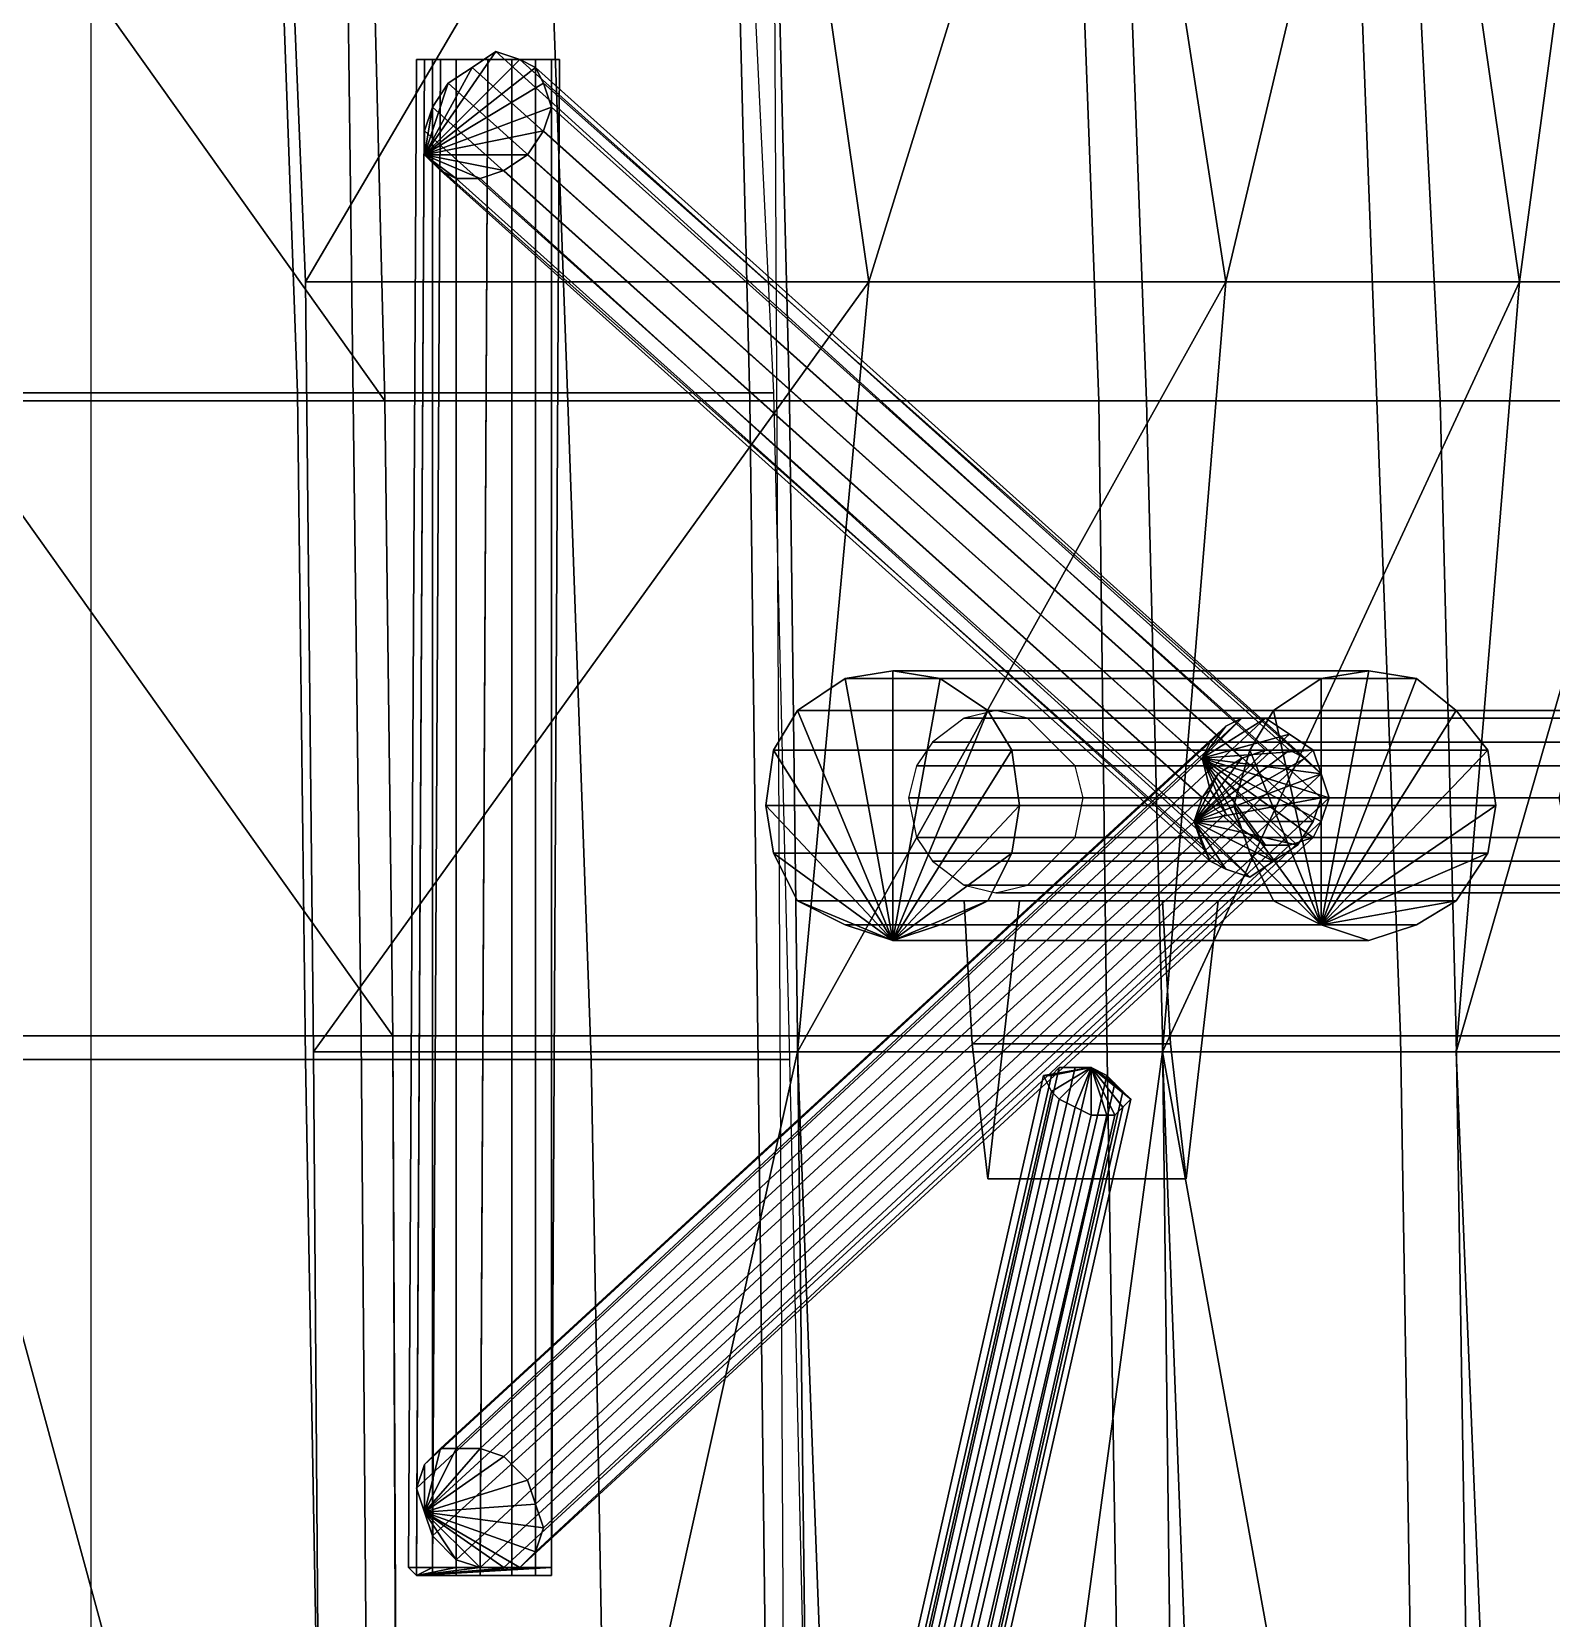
# Model space of a CAD drawing. Extents: x -1726 to 1721, y -2579 to 1769.
# Drawn here: x 69.5 to 261, y 110.6 to 310.5 of the extents above; entities that cross this region are included whole.
import ezdxf

# ---------------------------------------------------------------- set-up
doc = ezdxf.new("R2010")
doc.units = 0

msp = doc.modelspace()

# ---------------------------------------------------------------- linework, layer by layer
at = {"layer": '10577', "color": 1}
for points in [[(119, 295, -911), (131, 307, -911), (128, 308, -913), (119, 295, -911)], [(119, 295, -911), (128, 308, -913), (125, 306, -914), (119, 295, -911)], [(225, 220, -1065), (222, 219, -1066), (125, 306, -914), (128, 308, -913)], [(228, 220, -1063), (225, 220, -1065), (128, 308, -913), (131, 307, -911)], [(119, 307, -907), (118, 307, -911), (117, 117, -905), (118, 117, -902)], [(118, 307, -911), (119, 307, -914), (118, 116, -909), (117, 117, -905)], [(119, 307, -914), (121, 307, -917), (120, 116, -912), (118, 116, -909)], [(120, 307, -904), (119, 307, -907), (118, 117, -902), (120, 117, -899)], [(118, 307, -911), (119, 307, -907), (120, 307, -904), (118, 307, -911)], [(118, 307, -911), (120, 307, -904), (123, 307, -902), (118, 307, -911)], [(118, 307, -911), (123, 307, -902), (127, 307, -902), (118, 307, -911)], [(118, 307, -911), (127, 307, -902), (130, 307, -902), (118, 307, -911)], [(118, 307, -911), (130, 307, -902), (133, 307, -904), (118, 307, -911)], [(118, 307, -911), (133, 307, -904), (135, 307, -907), (118, 307, -911)], [(118, 307, -911), (135, 307, -907), (136, 307, -911), (118, 307, -911)], [(118, 307, -911), (136, 307, -911), (135, 307, -914), (118, 307, -911)], [(118, 307, -911), (135, 307, -914), (133, 307, -917), (118, 307, -911)], [(118, 307, -911), (133, 307, -917), (130, 307, -919), (118, 307, -911)], [(118, 307, -911), (130, 307, -919), (127, 307, -920), (118, 307, -911)], [(118, 307, -911), (127, 307, -920), (123, 307, -919), (118, 307, -911)], [(118, 307, -911), (123, 307, -919), (121, 307, -917), (118, 307, -911)], [(118, 307, -911), (121, 307, -917), (119, 307, -914), (118, 307, -911)], [(119, 295, -911), (133, 306, -908), (131, 307, -911), (119, 295, -911)], [(119, 295, -911), (134, 304, -906), (133, 306, -908), (119, 295, -911)], [(119, 295, -911), (125, 306, -914), (122, 304, -914), (119, 295, -911)], [(121, 307, -917), (123, 307, -919), (123, 116, -914), (120, 116, -912)], [(123, 307, -902), (120, 307, -904), (120, 117, -899), (123, 117, -897)], [(222, 219, -1066), (219, 217, -1066), (122, 304, -914), (125, 306, -914)], [(123, 307, -919), (127, 307, -920), (126, 116, -914), (123, 116, -914)], [(127, 307, -902), (123, 307, -902), (123, 117, -897), (126, 117, -896)], [(127, 307, -920), (130, 307, -919), (130, 116, -914), (126, 116, -914)], [(130, 307, -902), (127, 307, -902), (126, 117, -896), (130, 117, -897)], [(130, 307, -919), (133, 307, -917), (133, 116, -912), (130, 116, -914)], [(133, 307, -904), (130, 307, -902), (130, 117, -897), (133, 117, -899)], [(230, 219, -1060), (228, 220, -1063), (131, 307, -911), (133, 306, -908)], [(133, 307, -917), (135, 307, -914), (135, 116, -909), (133, 116, -912)], [(135, 307, -907), (133, 307, -904), (133, 117, -899), (135, 117, -902)], [(232, 217, -1058), (230, 219, -1060), (133, 306, -908), (134, 304, -906)], [(135, 307, -914), (136, 307, -911), (135, 117, -905), (135, 116, -909)], [(136, 307, -911), (135, 307, -907), (135, 117, -902), (135, 117, -905)], [(119, 295, -911), (135, 301, -904), (134, 304, -906), (119, 295, -911)], [(119, 295, -911), (122, 304, -914), (120, 301, -914), (119, 295, -911)], [(219, 217, -1066), (217, 214, -1066), (120, 301, -914), (122, 304, -914)], [(232, 214, -1056), (232, 217, -1058), (134, 304, -906), (135, 301, -904)], [(217, 214, -1066), (216, 211, -1065), (119, 298, -913), (120, 301, -914)], [(119, 295, -911), (134, 298, -903), (135, 301, -904), (119, 295, -911)], [(119, 295, -911), (120, 301, -914), (119, 298, -913), (119, 295, -911)], [(231, 211, -1055), (232, 214, -1056), (135, 301, -904), (134, 298, -903)], [(216, 211, -1065), (217, 208, -1063), (119, 295, -911), (119, 298, -913)], [(119, 295, -911), (132, 295, -903), (134, 298, -903), (119, 295, -911)], [(229, 208, -1055), (231, 211, -1055), (134, 298, -903), (132, 295, -903)], [(217, 208, -1063), (218, 206, -1061), (121, 293, -909), (119, 295, -911)], [(119, 295, -911), (121, 293, -909), (123, 292, -906), (119, 295, -911)], [(119, 295, -911), (123, 292, -906), (126, 292, -904), (119, 295, -911)], [(119, 295, -911), (126, 292, -904), (129, 293, -903), (119, 295, -911)], [(119, 295, -911), (129, 293, -903), (132, 295, -903), (119, 295, -911)], [(226, 206, -1055), (229, 208, -1055), (132, 295, -903), (129, 293, -903)], [(218, 206, -1061), (220, 205, -1058), (123, 292, -906), (121, 293, -909)], [(220, 205, -1058), (223, 204, -1056), (126, 292, -904), (123, 292, -906)], [(223, 204, -1056), (226, 206, -1055), (129, 293, -903), (126, 292, -904)], [(222, 224, -1053), (220, 223, -1055), (121, 132, -907), (123, 132, -904)], [(225, 224, -1051), (222, 224, -1053), (123, 132, -904), (126, 132, -903)], [(228, 222, -1050), (225, 224, -1051), (126, 132, -903), (129, 131, -902)], [(217, 219, -1059), (220, 223, -1055), (222, 224, -1053), (217, 219, -1059)], [(217, 219, -1059), (222, 224, -1053), (225, 224, -1051), (217, 219, -1059)], [(217, 219, -1059), (225, 224, -1051), (228, 222, -1050), (217, 219, -1059)], [(220, 223, -1055), (218, 221, -1057), (119, 130, -909), (121, 132, -907)], [(231, 220, -1050), (228, 222, -1050), (129, 131, -902), (132, 128, -901)], [(217, 219, -1059), (218, 221, -1057), (220, 223, -1055), (217, 219, -1059)], [(217, 219, -1059), (228, 222, -1050), (231, 220, -1050), (217, 219, -1059)], [(218, 221, -1057), (217, 219, -1059), (118, 127, -911), (119, 130, -909)], [(232, 217, -1050), (231, 220, -1050), (132, 128, -901), (133, 125, -902)], [(216, 211, -1065), (222, 219, -1066), (225, 220, -1065), (216, 211, -1065)], [(216, 211, -1065), (225, 220, -1065), (228, 220, -1063), (216, 211, -1065)], [(216, 211, -1065), (228, 220, -1063), (230, 219, -1060), (216, 211, -1065)], [(217, 219, -1059), (231, 220, -1050), (232, 217, -1050), (217, 219, -1059)], [(217, 219, -1059), (218, 215, -1061), (119, 124, -913), (118, 127, -911)], [(216, 211, -1065), (219, 217, -1066), (222, 219, -1066), (216, 211, -1065)], [(216, 211, -1065), (230, 219, -1060), (232, 217, -1058), (216, 211, -1065)], [(217, 219, -1059), (232, 217, -1050), (233, 214, -1052), (217, 219, -1059)], [(217, 219, -1059), (233, 214, -1052), (232, 211, -1054), (217, 219, -1059)], [(217, 219, -1059), (232, 211, -1054), (231, 209, -1056), (217, 219, -1059)], [(217, 219, -1059), (231, 209, -1056), (228, 208, -1059), (217, 219, -1059)], [(217, 219, -1059), (228, 208, -1059), (225, 208, -1060), (217, 219, -1059)], [(217, 219, -1059), (225, 208, -1060), (222, 210, -1061), (217, 219, -1059)], [(217, 219, -1059), (222, 210, -1061), (220, 212, -1062), (217, 219, -1059)], [(217, 219, -1059), (220, 212, -1062), (218, 215, -1061), (217, 219, -1059)], [(233, 214, -1052), (232, 217, -1050), (133, 125, -902), (134, 122, -904)], [(216, 211, -1065), (217, 214, -1066), (219, 217, -1066), (216, 211, -1065)], [(216, 211, -1065), (232, 217, -1058), (232, 214, -1056), (216, 211, -1065)], [(218, 215, -1061), (220, 212, -1062), (120, 121, -913), (119, 124, -913)], [(232, 211, -1054), (233, 214, -1052), (134, 122, -904), (133, 119, -906)], [(216, 211, -1065), (232, 214, -1056), (231, 211, -1055), (216, 211, -1065)], [(220, 212, -1062), (222, 210, -1061), (123, 118, -913), (120, 121, -913)], [(222, 210, -1061), (225, 208, -1060), (126, 117, -912), (123, 118, -913)], [(231, 209, -1056), (232, 211, -1054), (133, 119, -906), (131, 117, -908)], [(216, 211, -1065), (231, 211, -1055), (229, 208, -1055), (216, 211, -1065)], [(216, 211, -1065), (229, 208, -1055), (226, 206, -1055), (216, 211, -1065)], [(216, 211, -1065), (226, 206, -1055), (223, 204, -1056), (216, 211, -1065)], [(216, 211, -1065), (223, 204, -1056), (220, 205, -1058), (216, 211, -1065)], [(216, 211, -1065), (220, 205, -1058), (218, 206, -1061), (216, 211, -1065)], [(216, 211, -1065), (218, 206, -1061), (217, 208, -1063), (216, 211, -1065)], [(225, 208, -1060), (228, 208, -1059), (129, 117, -910), (126, 117, -912)], [(228, 208, -1059), (231, 209, -1056), (131, 117, -908), (129, 117, -910)], [(119, 124, -913), (129, 131, -902), (126, 132, -903), (119, 124, -913)], [(119, 124, -913), (126, 132, -903), (123, 132, -904), (119, 124, -913)], [(119, 124, -913), (123, 132, -904), (121, 132, -907), (119, 124, -913)], [(119, 124, -913), (121, 132, -907), (119, 130, -909), (119, 124, -913)], [(119, 124, -913), (119, 130, -909), (118, 127, -911), (119, 124, -913)], [(119, 124, -913), (132, 128, -901), (129, 131, -902), (119, 124, -913)], [(119, 124, -913), (133, 125, -902), (132, 128, -901), (119, 124, -913)], [(119, 124, -913), (134, 122, -904), (133, 125, -902), (119, 124, -913)], [(119, 124, -913), (120, 121, -913), (123, 118, -913), (119, 124, -913)], [(119, 124, -913), (123, 118, -913), (126, 117, -912), (119, 124, -913)], [(119, 124, -913), (126, 117, -912), (129, 117, -910), (119, 124, -913)], [(119, 124, -913), (129, 117, -910), (131, 117, -908), (119, 124, -913)], [(119, 124, -913), (131, 117, -908), (133, 119, -906), (119, 124, -913)], [(119, 124, -913), (133, 119, -906), (134, 122, -904), (119, 124, -913)], [(118, 116, -909), (118, 117, -902), (117, 117, -905), (118, 116, -909)], [(118, 116, -909), (135, 116, -909), (135, 117, -905), (118, 116, -909)], [(118, 116, -909), (135, 117, -905), (135, 117, -902), (118, 116, -909)], [(118, 116, -909), (135, 117, -902), (133, 117, -899), (118, 116, -909)], [(118, 116, -909), (133, 117, -899), (130, 117, -897), (118, 116, -909)], [(118, 116, -909), (130, 117, -897), (126, 117, -896), (118, 116, -909)], [(118, 116, -909), (126, 117, -896), (123, 117, -897), (118, 116, -909)], [(118, 116, -909), (123, 117, -897), (120, 117, -899), (118, 116, -909)], [(118, 116, -909), (120, 117, -899), (118, 117, -902), (118, 116, -909)], [(118, 116, -909), (120, 116, -912), (123, 116, -914), (118, 116, -909)], [(118, 116, -909), (123, 116, -914), (126, 116, -914), (118, 116, -909)], [(118, 116, -909), (126, 116, -914), (130, 116, -914), (118, 116, -909)], [(118, 116, -909), (130, 116, -914), (133, 116, -912), (118, 116, -909)], [(118, 116, -909), (133, 116, -912), (135, 116, -909), (118, 116, -909)]]:
    msp.add_3dface(points, dxfattribs=at)
at = {"layer": '18729', "color": 1}
for points in [[(238, 230, -1108), (232, 229, -1110), (172, 229, -901), (178, 230, -899)], [(178, 196, -899), (178, 230, -899), (172, 229, -901), (178, 196, -899)], [(244, 229, -1106), (238, 230, -1108), (178, 230, -899), (184, 229, -898)], [(178, 196, -899), (184, 229, -898), (178, 230, -899), (178, 196, -899)], [(232, 198, -1110), (232, 229, -1110), (238, 230, -1108), (232, 198, -1110)], [(232, 198, -1110), (238, 230, -1108), (244, 229, -1106), (232, 198, -1110)], [(232, 229, -1110), (226, 225, -1112), (166, 225, -903), (172, 229, -901)], [(178, 196, -899), (172, 229, -901), (166, 225, -903), (178, 196, -899)], [(178, 196, -899), (190, 225, -896), (184, 229, -898), (178, 196, -899)], [(249, 225, -1105), (244, 229, -1106), (184, 229, -898), (190, 225, -896)], [(232, 198, -1110), (226, 225, -1112), (232, 229, -1110), (232, 198, -1110)], [(232, 198, -1110), (244, 229, -1106), (249, 225, -1105), (232, 198, -1110)], [(226, 225, -1112), (223, 220, -1113), (163, 220, -904), (166, 225, -903)], [(178, 196, -899), (166, 225, -903), (163, 220, -904), (178, 196, -899)], [(178, 196, -899), (193, 220, -895), (190, 225, -896), (178, 196, -899)], [(253, 220, -1104), (249, 225, -1105), (190, 225, -896), (193, 220, -895)], [(232, 198, -1110), (223, 220, -1113), (226, 225, -1112), (232, 198, -1110)], [(232, 198, -1110), (249, 225, -1105), (253, 220, -1104), (232, 198, -1110)], [(223, 220, -1113), (221, 213, -1113), (162, 213, -904), (163, 220, -904)], [(178, 196, -899), (163, 220, -904), (162, 213, -904), (178, 196, -899)], [(178, 196, -899), (194, 213, -895), (193, 220, -895), (178, 196, -899)], [(254, 213, -1104), (253, 220, -1104), (193, 220, -895), (194, 213, -895)], [(232, 198, -1110), (221, 213, -1113), (223, 220, -1113), (232, 198, -1110)], [(232, 198, -1110), (253, 220, -1104), (254, 213, -1104), (232, 198, -1110)], [(221, 213, -1113), (223, 207, -1113), (163, 207, -904), (162, 213, -904)], [(178, 196, -899), (162, 213, -904), (163, 207, -904), (178, 196, -899)], [(178, 196, -899), (193, 207, -895), (194, 213, -895), (178, 196, -899)], [(253, 207, -1104), (254, 213, -1104), (194, 213, -895), (193, 207, -895)], [(232, 198, -1110), (223, 207, -1113), (221, 213, -1113), (232, 198, -1110)], [(232, 198, -1110), (254, 213, -1104), (253, 207, -1104), (232, 198, -1110)], [(223, 207, -1113), (226, 201, -1112), (166, 201, -903), (163, 207, -904)], [(178, 196, -899), (163, 207, -904), (166, 201, -903), (178, 196, -899)], [(178, 196, -899), (190, 201, -896), (193, 207, -895), (178, 196, -899)], [(249, 201, -1105), (253, 207, -1104), (193, 207, -895), (190, 201, -896)], [(232, 198, -1110), (226, 201, -1112), (223, 207, -1113), (232, 198, -1110)], [(232, 198, -1110), (253, 207, -1104), (249, 201, -1105), (232, 198, -1110)], [(226, 201, -1112), (232, 198, -1110), (172, 198, -901), (166, 201, -903)], [(178, 196, -899), (166, 201, -903), (172, 198, -901), (178, 196, -899)], [(178, 196, -899), (184, 198, -898), (190, 201, -896), (178, 196, -899)], [(244, 198, -1106), (249, 201, -1105), (190, 201, -896), (184, 198, -898)], [(232, 198, -1110), (249, 201, -1105), (244, 198, -1106), (232, 198, -1110)], [(232, 198, -1110), (238, 196, -1108), (178, 196, -899), (172, 198, -901)], [(238, 196, -1108), (244, 198, -1106), (184, 198, -898), (178, 196, -899)], [(232, 198, -1110), (244, 198, -1106), (238, 196, -1108), (232, 198, -1110)]]:
    msp.add_3dface(points, dxfattribs=at)
at = {"layer": '22033', "color": 1}
for points in [[(187, 224, -965), (183, 221, -966), (265, 221, -1217), (269, 224, -1217)], [(191, 225, -964), (187, 224, -965), (269, 224, -1217), (273, 225, -1216)], [(195, 224, -963), (191, 225, -964), (273, 225, -1216), (277, 224, -1215)], [(198, 221, -963), (195, 224, -963), (277, 224, -1215), (281, 221, -1214)], [(183, 221, -966), (181, 218, -966), (263, 218, -1218), (265, 221, -1217)], [(201, 218, -962), (198, 221, -963), (281, 221, -1214), (283, 218, -1214)], [(181, 218, -966), (180, 214, -966), (262, 214, -1218), (263, 218, -1218)], [(202, 214, -962), (201, 218, -962), (283, 218, -1214), (284, 214, -1214)], [(180, 214, -966), (181, 209, -966), (263, 209, -1218), (262, 214, -1218)], [(201, 209, -962), (202, 214, -962), (284, 214, -1214), (283, 209, -1214)], [(181, 209, -966), (183, 206, -966), (265, 206, -1217), (263, 209, -1218)], [(198, 206, -963), (201, 209, -962), (283, 209, -1214), (281, 206, -1214)], [(183, 206, -966), (187, 203, -965), (269, 203, -1217), (265, 206, -1217)], [(195, 203, -963), (198, 206, -963), (281, 206, -1214), (277, 203, -1215)], [(187, 203, -965), (191, 202, -964), (273, 202, -1216), (269, 203, -1217)], [(191, 202, -964), (195, 203, -963), (277, 203, -1215), (273, 202, -1216)]]:
    msp.add_3dface(points, dxfattribs=at)
at = {"layer": '271577', "color": 1}
for points in [[(57, 344, -1137), (112, 344, -1120), (114, 264, -1124), (58, 264, -1141)], [(58, 264, -1141), (114, 264, -1124), (115, 184, -1126), (58, 184, -1144)], [(58, 184, -1144), (115, 184, -1126), (116, -29, -1131), (59, -29, -1148)]]:
    msp.add_3dface(points, dxfattribs=at)
at = {"layer": '272109', "color": 1}
for points in [[(112, 344, -579), (57, 344, -563), (58, 264, -559), (114, 264, -576)], [(163, 344, -606), (112, 344, -579), (114, 264, -576), (165, 264, -603)], [(207, 344, -643), (163, 344, -606), (165, 264, -603), (210, 264, -640)], [(243, 344, -687), (207, 344, -643), (210, 264, -640), (247, 264, -685)], [(270, 344, -738), (243, 344, -687), (247, 264, -685), (274, 264, -736)], [(114, 264, -576), (58, 264, -559), (58, 184, -556), (115, 184, -573)], [(165, 264, -603), (114, 264, -576), (115, 184, -573), (166, 184, -601)], [(210, 264, -640), (165, 264, -603), (166, 184, -601), (212, 184, -638)], [(247, 264, -685), (210, 264, -640), (212, 184, -638), (249, 184, -683)], [(274, 264, -736), (247, 264, -685), (249, 184, -683), (277, 184, -735)], [(115, 184, -573), (58, 184, -556), (59, -64, -551), (116, -64, -569)], [(166, 184, -601), (115, 184, -573), (116, -64, -569), (169, -64, -597)], [(212, 184, -638), (166, 184, -601), (169, -64, -597), (215, -64, -635)], [(249, 184, -683), (212, 184, -638), (215, -64, -635), (253, -64, -681)], [(277, 184, -735), (249, 184, -683), (253, -64, -681), (281, -64, -733)]]:
    msp.add_3dface(points, dxfattribs=at)
at = {"layer": '295117', "color": 1}
for points in [[(110, 264, -584), (56, 264, -567), (55, 344, -571), (109, 344, -587)], [(160, 264, -610), (110, 264, -584), (109, 344, -587), (158, 344, -614)], [(204, 264, -646), (160, 264, -610), (158, 344, -614), (201, 344, -649)], [(239, 264, -690), (204, 264, -646), (201, 344, -649), (236, 344, -692)], [(266, 264, -740), (239, 264, -690), (236, 344, -692), (262, 344, -741)], [(111, 184, -581), (57, 184, -565), (56, 264, -567), (110, 264, -584)], [(161, 184, -608), (111, 184, -581), (110, 264, -584), (160, 264, -610)], [(205, 184, -644), (161, 184, -608), (160, 264, -610), (204, 264, -646)], [(242, 184, -688), (205, 184, -644), (204, 264, -646), (239, 264, -690)], [(268, 184, -739), (242, 184, -688), (239, 264, -690), (266, 264, -740)], [(113, -64, -577), (58, -64, -560), (57, 184, -565), (111, 184, -581)], [(164, -64, -604), (113, -64, -577), (111, 184, -581), (161, 184, -608)], [(209, -64, -641), (164, -64, -604), (161, 184, -608), (205, 184, -644)], [(246, -64, -686), (209, -64, -641), (205, 184, -644), (242, 184, -688)], [(273, -64, -737), (246, -64, -686), (242, 184, -688), (268, 184, -739)]]:
    msp.add_3dface(points, dxfattribs=at)
at = {"layer": '303981', "color": 1}
for points in [[(57, 344, -1137), (112, 344, -1120), (114, 264, -1124), (58, 264, -1141)], [(58, 264, -1141), (114, 264, -1124), (57, 344, -1137), (58, 264, -1141)], [(114, 264, -1124), (112, 344, -1120), (57, 344, -1137), (114, 264, -1124)], [(58, 264, -1141), (114, 264, -1124), (115, 184, -1126), (58, 184, -1144)], [(58, 184, -1144), (115, 184, -1126), (58, 264, -1141), (58, 184, -1144)], [(115, 184, -1126), (114, 264, -1124), (58, 264, -1141), (115, 184, -1126)], [(58, 184, -1144), (115, 184, -1126), (116, -29, -1131), (59, -29, -1148)], [(59, -29, -1148), (116, -29, -1131), (58, 184, -1144), (59, -29, -1148)], [(116, -29, -1131), (115, 184, -1126), (58, 184, -1144), (116, -29, -1131)]]:
    msp.add_3dface(points, dxfattribs=at)
at = {"layer": '345445', "color": 1}
for points in [[(77, -41, -1135), (77, 348, -1136), (3, 351, -1015), (1, -38, -1014)], [(165, -41, -805), (163, 348, -805), (280, 351, -951), (282, -38, -951)], [(57, 348, -944), (100, 348, -905), (103, 265, -908), (59, 265, -947)], [(100, 348, -905), (134, 348, -859), (137, 265, -861), (103, 265, -908)], [(134, 348, -859), (159, 348, -808), (163, 265, -809), (137, 265, -861)], [(59, 265, -947), (103, 265, -908), (104, 181, -910), (61, 181, -949)], [(103, 265, -908), (137, 265, -861), (140, 181, -863), (104, 181, -910)], [(137, 265, -861), (163, 265, -809), (165, 181, -810), (140, 181, -863)], [(61, 181, -949), (104, 181, -910), (108, -41, -913), (64, -41, -953)], [(104, 181, -910), (140, 181, -863), (144, -41, -865), (108, -41, -913)], [(140, 181, -863), (165, 181, -810), (170, -41, -812), (144, -41, -865)]]:
    msp.add_3dface(points, dxfattribs=at)
at = {"layer": '381253', "color": 1}
for points in [[(175, 279, -1103), (104, 279, -1131), (100, 376, -1127), (161, 376, -1093)], [(220, 279, -1066), (175, 279, -1103), (161, 376, -1093), (205, 376, -1057)], [(257, 279, -1021), (220, 279, -1066), (205, 376, -1057), (243, 376, -1014)], [(277, 279, -956), (257, 279, -1021), (243, 376, -1014), (270, 376, -955)], [(166, 182, -1099), (105, 182, -1133), (104, 279, -1131), (175, 279, -1103)], [(212, 182, -1062), (166, 182, -1099), (175, 279, -1103), (220, 279, -1066)], [(249, 182, -1016), (212, 182, -1062), (220, 279, -1066), (257, 279, -1021)], [(280, 182, -957), (249, 182, -1016), (257, 279, -1021), (277, 279, -956)], [(176, -84, -1106), (107, -84, -1138), (105, 182, -1133), (166, 182, -1099)], [(222, -84, -1068), (176, -84, -1106), (166, 182, -1099), (212, 182, -1062)], [(260, -84, -1022), (222, -84, -1068), (212, 182, -1062), (249, 182, -1016)], [(284, -84, -959), (260, -84, -1022), (249, 182, -1016), (280, 182, -957)]]:
    msp.add_3dface(points, dxfattribs=at)
at = {"layer": '382387', "color": 1}
for points in [[(161, 376, -1093), (100, 376, -1127), (104, 279, -1131), (161, 376, -1093)], [(104, 279, -1131), (100, 376, -1127), (161, 376, -1093), (104, 279, -1131)], [(161, 376, -1093), (104, 279, -1131), (175, 279, -1103), (161, 376, -1093)], [(175, 279, -1103), (104, 279, -1131), (161, 376, -1093), (175, 279, -1103)], [(220, 279, -1066), (175, 279, -1103), (161, 376, -1093), (205, 376, -1057)], [(205, 376, -1057), (161, 376, -1093), (175, 279, -1103), (205, 376, -1057)], [(205, 376, -1057), (175, 279, -1103), (220, 279, -1066), (205, 376, -1057)], [(243, 376, -1014), (205, 376, -1057), (220, 279, -1066), (243, 376, -1014)], [(220, 279, -1066), (205, 376, -1057), (243, 376, -1014), (220, 279, -1066)], [(243, 376, -1014), (220, 279, -1066), (257, 279, -1021), (243, 376, -1014)], [(257, 279, -1021), (220, 279, -1066), (243, 376, -1014), (257, 279, -1021)], [(270, 376, -955), (243, 376, -1014), (257, 279, -1021), (270, 376, -955)], [(257, 279, -1021), (243, 376, -1014), (270, 376, -955), (257, 279, -1021)], [(270, 376, -955), (257, 279, -1021), (277, 279, -956), (270, 376, -955)], [(277, 279, -956), (257, 279, -1021), (270, 376, -955), (277, 279, -956)], [(175, 279, -1103), (104, 279, -1131), (105, 182, -1133), (175, 279, -1103)], [(105, 182, -1133), (104, 279, -1131), (175, 279, -1103), (105, 182, -1133)], [(105, 182, -1133), (166, 182, -1099), (175, 279, -1103), (105, 182, -1133)], [(166, 182, -1099), (105, 182, -1133), (175, 279, -1103), (166, 182, -1099)], [(212, 182, -1062), (166, 182, -1099), (175, 279, -1103), (220, 279, -1066)], [(220, 279, -1066), (166, 182, -1099), (212, 182, -1062), (220, 279, -1066)], [(220, 279, -1066), (175, 279, -1103), (166, 182, -1099), (220, 279, -1066)], [(166, 182, -1099), (220, 279, -1066), (175, 279, -1103), (166, 182, -1099)], [(249, 182, -1016), (212, 182, -1062), (220, 279, -1066), (257, 279, -1021)], [(257, 279, -1021), (212, 182, -1062), (249, 182, -1016), (257, 279, -1021)], [(257, 279, -1021), (220, 279, -1066), (212, 182, -1062), (257, 279, -1021)], [(277, 279, -956), (249, 182, -1016), (280, 182, -957), (277, 279, -956)], [(277, 279, -956), (257, 279, -1021), (249, 182, -1016), (277, 279, -956)], [(249, 182, -1016), (257, 279, -1021), (277, 279, -956), (249, 182, -1016)], [(280, 182, -957), (249, 182, -1016), (277, 279, -956), (280, 182, -957)], [(166, 182, -1099), (105, 182, -1133), (107, -84, -1138), (166, 182, -1099)], [(107, -84, -1138), (105, 182, -1133), (166, 182, -1099), (107, -84, -1138)], [(166, 182, -1099), (107, -84, -1138), (176, -84, -1106), (166, 182, -1099)], [(176, -84, -1106), (107, -84, -1138), (166, 182, -1099), (176, -84, -1106)], [(222, -84, -1068), (176, -84, -1106), (166, 182, -1099), (212, 182, -1062)], [(176, -84, -1106), (212, 182, -1062), (166, 182, -1099), (176, -84, -1106)], [(212, 182, -1062), (176, -84, -1106), (222, -84, -1068), (212, 182, -1062)], [(260, -84, -1022), (222, -84, -1068), (212, 182, -1062), (249, 182, -1016)], [(249, 182, -1016), (212, 182, -1062), (260, -84, -1022), (249, 182, -1016)], [(212, 182, -1062), (222, -84, -1068), (260, -84, -1022), (212, 182, -1062)], [(260, -84, -1022), (249, 182, -1016), (212, 182, -1062), (260, -84, -1022)], [(249, 182, -1016), (260, -84, -1022), (280, 182, -957), (249, 182, -1016)], [(260, -84, -1022), (249, 182, -1016), (280, 182, -957), (260, -84, -1022)], [(280, 182, -957), (260, -84, -1022), (284, -84, -959), (280, 182, -957)], [(284, -84, -959), (260, -84, -1022), (280, 182, -957), (284, -84, -959)]]:
    msp.add_3dface(points, dxfattribs=at)
at = {"layer": '8951', "color": 1}
for points in [[(194, 201, -1014), (187, 201, -975), (212, 201, -971), (219, 201, -1010)], [(188, 183, -977), (187, 201, -975), (194, 201, -1014), (190, 166, -990)], [(188, 183, -977), (213, 183, -973), (212, 201, -971), (187, 201, -975)], [(194, 201, -1014), (219, 201, -1010), (215, 166, -986), (190, 166, -990)], [(212, 201, -971), (213, 183, -973), (215, 166, -986), (219, 201, -1010)], [(215, 166, -986), (213, 183, -973), (188, 183, -977), (190, 166, -990)], [(160, 9, -873), (159, 8, -874), (198, 179, -984), (199, 180, -982)], [(161, 9, -871), (160, 9, -873), (199, 180, -982), (201, 180, -981)], [(163, 8, -871), (161, 9, -871), (201, 180, -981), (203, 180, -980)], [(165, 8, -871), (163, 8, -871), (203, 180, -980), (205, 179, -980)], [(203, 180, -980), (198, 179, -984), (197, 179, -985), (203, 180, -980)], [(203, 180, -980), (197, 179, -985), (198, 177, -987), (203, 180, -980)], [(203, 180, -980), (199, 180, -982), (198, 179, -984), (203, 180, -980)], [(203, 180, -980), (198, 177, -987), (199, 176, -988), (203, 180, -980)], [(203, 180, -980), (201, 180, -981), (199, 180, -982), (203, 180, -980)], [(203, 180, -980), (199, 176, -988), (201, 175, -989), (203, 180, -980)], [(203, 180, -980), (201, 175, -989), (203, 174, -989), (203, 180, -980)], [(203, 180, -980), (203, 174, -989), (205, 174, -988), (203, 180, -980)], [(203, 180, -980), (205, 174, -988), (206, 174, -987), (203, 180, -980)], [(203, 180, -980), (206, 174, -987), (207, 175, -985), (203, 180, -980)], [(203, 180, -980), (207, 175, -985), (208, 176, -984), (203, 180, -980)], [(203, 180, -980), (208, 176, -984), (207, 177, -982), (203, 180, -980)], [(203, 180, -980), (207, 177, -982), (206, 178, -981), (203, 180, -980)], [(203, 180, -980), (206, 178, -981), (205, 179, -980), (203, 180, -980)], [(159, 8, -874), (158, 7, -876), (197, 179, -985), (198, 179, -984)], [(158, 7, -876), (159, 6, -878), (198, 177, -987), (197, 179, -985)], [(167, 7, -871), (165, 8, -871), (205, 179, -980), (206, 178, -981)], [(168, 5, -873), (167, 7, -871), (206, 178, -981), (207, 177, -982)], [(159, 6, -878), (160, 5, -879), (199, 176, -988), (198, 177, -987)], [(160, 5, -879), (161, 3, -880), (201, 175, -989), (199, 176, -988)], [(169, 4, -874), (168, 5, -873), (207, 177, -982), (208, 176, -984)], [(168, 3, -876), (169, 4, -874), (208, 176, -984), (207, 175, -985)], [(161, 3, -880), (163, 3, -880), (203, 174, -989), (201, 175, -989)], [(163, 3, -880), (165, 2, -879), (205, 174, -988), (203, 174, -989)], [(165, 2, -879), (167, 2, -878), (206, 174, -987), (205, 174, -988)], [(167, 2, -878), (168, 3, -876), (207, 175, -985), (206, 174, -987)]]:
    msp.add_3dface(points, dxfattribs=at)

doc.saveas('drawing.dxf')
